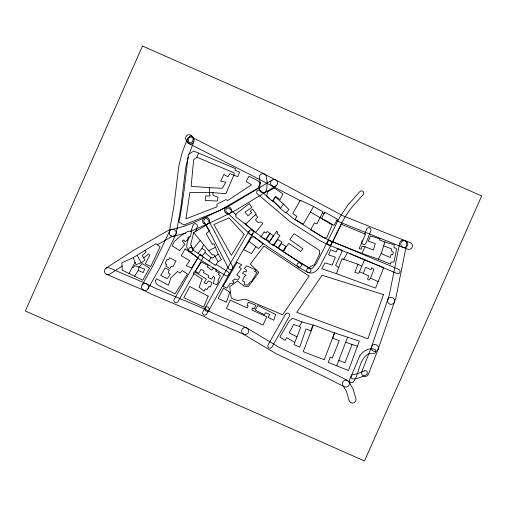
<?xml version="1.0" encoding="UTF-8"?>
<svg xmlns="http://www.w3.org/2000/svg" width="507" height="507" viewBox="0 0 507 507"><rect width="100%" height="100%" fill="white"/><g stroke="black" fill="none" stroke-linecap="round" stroke-linejoin="round"><path stroke-width="0.76" d="M212.984 192.654L212.896 195.353L218.08 197.242L217.275 201.038L205.221 200.468L205.779 195.936L210.082 195.879L209.416 192.704L209.721 187.685L222.269 188.255L225.869 182.216L220.691 181.183L223.923 174.408L227.884 176.804L229.937 173.717L237.751 176.639L239.646 172.171L234.969 170.2L235.616 168.673L193.75 151.08L188.395 154.451L184.073 190.594L180.353 215.602L178.838 221.857L183.914 224.969L219.613 210.544L258.025 188.148L260.287 182.85L256.441 179.846L248.893 176.278L246.136 181.455L251.466 184.808L227.706 200.538L225.976 199.574L216.819 204.226L217.104 206.799L185.923 218.828L189.878 192.476L212.984 192.654L225.9 193.712L233.885 175.01L234.228 172.925L196.855 157.221L193.623 159.768L191.152 186.348L209.721 187.685M169.275 232.162L173.825 206.932L178.825 166.125L182.121 152.727L187.254 139.222M176.195 233.429L180.796 207.883L185.733 167.475L188.255 156.885M201.938 256.06L215.424 265.434L218.105 261.65L221.451 259.673L218.257 254.165L213.973 243.639L212.427 244.431L206.184 233.664L209.524 230.907L206.07 225.273L193.718 232.536L190.765 244.456L192.647 249.729L201.938 256.06L205.012 252.663L205.373 250.724L201.97 248.31L203.541 244.494M134.507 276.321L138.183 270.459L139.051 267.221L142.239 263.57L149.571 268.121L142.727 280.213L122.225 270.161L121.864 262.81L133.214 257.619L155.858 243.766L160.054 246.801L150.718 266.555L145.363 263.786L149.66 255.465L148.602 253.925L143.728 257.867L144.799 260.3L141.326 262.803L136.034 264.679L133.214 257.619M378.418 259.204L381.169 253.538L384.946 241.985L394.326 244.919L393.863 247.251L396.626 248.791L393.977 261.923L390.986 262.214L390.65 264.172L378.418 259.204L361.878 253.43L332.719 241.826L341.325 224.221L365.553 234.183L359.108 248.576L361.453 249.273L361.903 246.212L365.103 246.782L373.386 250.09L375.269 243.709L368.228 241.11L370.522 235.92L380.237 239L379.394 239.988L384.946 241.985M343.638 259.305L347.606 252.518L383.698 267.69L375.611 288.109L336.458 273.704L341.921 258.709L357.961 264.242L361.814 266.276L358.703 273.406L354.875 272.36L357.961 264.242M189.257 236.87C187.634 241.231 184.428 247.682 189.295 251.269M190.892 231.775L193.002 225.216A2.231 2.231 0 0 1 195.803 223.777A2.231 2.231 0 0 1 197.242 226.578L195.601 231.693M336.762 365.743L347.587 337.18L359.324 341.116L348.48 370.509L328.213 362.404L330.241 357.258L332.326 358.075L339.189 340.685L332.63 338.125L334.595 332.89L347.587 337.18M387.754 299.726L371.574 346.763M394.402 302.014L378.203 349.114A3.517 3.517 0 0 1 372.214 350.223A3.517 3.517 0 0 1 374.248 344.481A3.517 3.517 0 0 1 378.203 349.114M387.754 299.719L389.167 295.657L399.7 242.999A3.517 3.517 0 0 1 403.813 240.204A3.517 3.517 0 0 1 406.608 244.317L396.005 297.317L394.402 302.026A3.517 3.517 0 0 1 388.419 303.173A3.517 3.517 0 0 1 390.415 297.419A3.517 3.517 0 0 1 394.402 302.026M363.304 273.495L365.623 267.202L370.94 269.699L371.53 267.734L373.881 269.293L370.566 278.147L369.115 280.124L367.505 279.161L368.817 275.966L359.539 271.809M189.124 154.065L193.826 141.726M362.467 240.065L361.903 241.528A2.224 2.224 0 0 0 363.177 244.406A2.224 2.224 0 0 0 366.06 243.132L370.839 230.736A2.231 2.231 0 0 0 369.565 227.858A2.231 2.231 0 0 0 366.688 229.132L364.717 234.234M357.581 346.287L352.061 344.437L344.944 362.746L338.866 360.407M371.612 346.661L361.846 371.669A3.517 3.517 0 0 0 363.842 376.226A3.517 3.517 0 0 0 368.399 374.229L378.165 349.215M294.751 342.447L293.927 344.551L299.738 347.162L306.006 328.853L310.677 330.887L312.882 325L301.988 321.932L292.438 318.2L289.161 321.178L279.908 336.959L285.118 340.438L286.677 337.611L294.751 342.447L300.702 327.326L299.46 326.369L293.635 324.543L289.193 332.922L296.982 336.787M361.814 266.276L364.539 259.635M196.855 157.221L198.598 153.127M169.528 231.344L153.615 264.553L142.017 285.137M175.935 234.253L159.876 267.759L148.006 288.832M129.012 273.558L135.046 262.208M361.878 253.43L365.103 246.782M205.018 308.066L224.918 272.627L249.146 231.046M209.011 310.05L228.765 274.864L253.006 233.277M205.082 307.958L202.876 311.83A2.224 2.224 0 0 0 203.706 314.866A2.224 2.224 0 0 0 206.748 314.029L208.947 310.164M299.46 326.369L301.988 321.932M194.061 273.565L178.033 301.608A2.224 2.224 0 0 1 174.991 302.438A2.224 2.224 0 0 1 174.161 299.396L198.795 256.301A2.231 2.231 0 0 1 201.006 255.198M194.84 272.196L202.661 258.513A2.231 2.231 0 0 0 202.876 256.821M209.011 261.13L211.045 257.619L212.471 258.114L218.257 254.165M249.102 241.484L251.51 237.327L253.963 236.775L263.146 244.013L258.488 248.55L249.102 241.484L243.759 249.691L251.453 253.589L255.965 246.649M313.567 206.488L303.357 224.113L295.055 219.455L296.861 216.369L292.767 213.491L300.334 200.303L313.567 206.488L322.972 211.742L316.989 223.815L314.403 222.865L310.683 229.766L324.683 238.144L326.762 237.625L332.243 224.956L310.411 211.939M280.295 208.402L283.552 204.074L275.421 197.02L273.058 200.417L280.295 208.402L285.758 212.978L289.034 209.625L283.552 204.074M198.142 253.266L201.97 248.31M192.647 249.729L200.208 240.438L193.718 232.536M245.743 224.284L255.382 214.651L256.377 214.379L252.549 208.998L250.376 211.356L251.681 212.629L248.094 215.786L244.938 212.205L251.878 207.331L249.235 203.624L235.755 214.131L235.787 216.711L255.705 232.415L262.689 223.6L261.669 222.136L257.518 222.32L255.534 219.632L257.708 217.021L255.382 214.651M106.039 268.171L132.916 250.724L167.551 230.85L171.658 229.449M122.212 266.061L109.873 274.072A3.517 3.517 0 0 1 104.448 271.416A3.517 3.517 0 0 1 109.36 267.899L146.27 283.698M272.24 179.985L230.634 205.062L226.414 207.179M275.89 185.993L234.139 211.166L229.563 213.472M157.347 244.811L170.732 237.137L173.806 236.148M200.208 240.438L208.618 250.68L215.393 247.346M204.562 217.655L226.471 207.154M207.604 223.999L229.506 213.498M204.613 217.636C194.187 222.807 183.331 227.155 171.879 229.386M207.559 224.018L190.613 231.357M173.59 236.211L185.701 233.163M308.357 272.62C313.586 274.712 317.591 269.787 320.145 265.934L331.622 243.848C338.67 229.082 345.096 213.422 356.903 201.704L363.208 194.587A2.231 2.231 0 0 0 363.018 191.443A2.231 2.231 0 0 0 359.875 191.633L347.802 205.145L339.437 217.725L316.317 263.64L312.249 268.298L311 268.609L309.245 268.254A2.224 2.224 0 0 0 306.627 270.915A2.224 2.224 0 0 0 310.126 272.227A2.224 2.224 0 0 0 309.904 268.501L300.353 263.051M132.042 267.195L133.607 267.69L134.488 265.611L144.647 268.957L143.272 272.595L138.183 270.459M345.837 342.358L352.061 344.437M336.458 273.704L321.774 268.761L325.006 262.854L332.167 265.079L335.381 257.201L328.593 254.85L330.735 249.685L336.052 252.061L337.725 248.614L342.421 250.502L335.615 265.402L338.467 267.322M405.442 240.825L410.195 242.606A3.517 3.517 0 0 1 412.185 247.163A3.517 3.517 0 0 1 407.628 249.152L403.141 247.473M383.526 245.8L391.55 248.874L391.208 250.712L393.318 252.271L392.735 254.85L391.258 254.381L390.067 257.455L381.169 253.538M143.754 290.27L106.552 274.35M330.463 240.85L398.698 269.337A2.231 2.231 0 0 1 399.896 272.253A2.231 2.231 0 0 1 396.987 273.45L374.483 264.052M328.751 244.957L347.625 252.841M349.076 253.443L373.032 263.45M246.516 327.826L212.972 313.193L206.21 309.701L153.659 287.482L146.624 283.857M243.759 334.297L210.044 319.587L203.301 316.108L150.845 293.927L143.399 290.112M405.682 240.92L342.814 215.735L275.694 179.871L192.147 137.346M402.881 247.372L340.007 222.186L336.179 220.139M370.566 278.147L378.355 281.708M330.577 240.901L322.281 236.877L292.957 218.276L285.834 212.224M328.637 244.906L320.037 240.724L290.448 221.965L257.41 193.928A2.224 2.224 0 0 1 257.157 190.784A2.224 2.224 0 0 1 260.294 190.531L269.204 198.098M347.485 380.44L327.281 370.218L279.034 347.289L246.941 328.048M188.927 143.601L254.996 177.051L300.885 201.025M322.338 212.642L324.417 213.77M298.141 266.923L307.698 272.373M243.347 334.094A3.517 3.517 0 0 0 248.652 331.096A3.517 3.517 0 0 0 243.404 327.997A3.517 3.517 0 0 0 243.347 334.094L275.827 353.55L324.252 376.568L344.31 386.721A3.517 3.517 0 0 0 349.38 384.053A3.517 3.517 0 0 0 345.197 380.136A3.517 3.517 0 0 0 342.871 385.377L346.503 391.499L349.101 400.435A3.517 3.517 0 0 0 353.398 402.938A3.517 3.517 0 0 0 355.901 398.641L353.094 389.002L348.924 381.784M216.02 264.337L228.03 271.841A2.224 2.224 0 0 1 228.739 274.908A2.224 2.224 0 0 1 225.672 275.618L199.549 259.299L189.441 251.396M272.493 244.431L300.486 263.133M298.008 266.84L267.392 246.383L249.793 233.981M252.359 230.343L261.124 236.516M262.379 237.396L269.268 242.251M200.17 254.14L202.008 255.585M205.012 252.663L211.045 257.619M271.581 200.113L279.896 207.179M192.343 248.018L191.481 247.207L191.038 245.661M236.275 215.101L229.519 208.707A2.224 2.224 0 0 0 226.369 208.795A2.224 2.224 0 0 0 226.458 211.945L249.545 233.778M244.723 223.086L252.606 230.539M208.618 250.68L212.433 255.015L213.986 254.609L218.105 261.65M143.728 257.867L142.137 255.566L146.111 252.156L144.92 250.363M137.207 255.37L141.326 262.803M193.047 249.571A2.224 2.224 0 0 1 190.372 251.827A2.224 2.224 0 0 1 188.794 248.709A2.224 2.224 0 0 1 192.191 247.891M201.83 255.477A2.231 2.231 0 0 1 202.489 256.048M188.547 143.373A10.349 10.349 0 0 1 186.126 140.141A3.517 3.517 0 0 1 187.159 135.274A3.517 3.517 0 0 1 192.026 136.307A10.349 10.349 0 0 1 193.997 139.831M260.154 182.773L259.673 188.858A3.517 3.517 0 0 0 262.734 192.78A3.517 3.517 0 0 0 266.657 189.719L267.195 182.647L266.346 176.62A3.517 3.517 0 0 0 262.315 173.705A3.517 3.517 0 0 0 259.4 177.735L260.154 182.773M244.317 281.841L244.228 284.807L247.739 285.016L250.281 281.759L251.326 281.746L257.163 272.246L254.425 271.505L256.098 270.193L246.7 265.788L244.399 268.539L246.497 270.06L246.263 271.999L244.178 271.125L242.517 273.336L246.047 275.358L244.127 276.809L242.485 280.827L244.317 281.841M155.636 280.339L155.757 282.792L157.316 284.706L175.061 293.902L187.406 273.976L182.19 270.523L180.105 273.191L177.621 271.416L170.954 277.83L168.324 285.219L156.549 278.768L155.636 280.339M191.589 231.179L190.359 236.744L188.167 237.289L187.425 240.014L185.239 241.852L183.661 239.944L182.247 240.983L184.89 244.437L179.655 250.572L172.196 245.901L174.345 241.478L181.272 235.451L187.958 231.357L191.589 231.179M214.67 277.678L213.32 283.641L216.971 284.617L218.612 281.372L217.947 280.605L220.355 275.669L218.39 274.414L219.537 273.108L215.627 271.093L216.514 269.787L213.504 267.892L211.85 270.104L207.262 266.802L208.155 265.383L201.361 262.106L195.258 271.232L198.782 273.248L200.937 269.471L204.207 270.985L203.453 272.665L208.808 275.694L208.187 277.506L211.577 279.142L213.358 276.15L214.67 277.678M267.709 191.792L266.783 195.715L267.024 196.64L272.398 201.216L275.618 196.513L280.079 199.631L282.95 193.959L274.889 188.382L273.558 188.357L267.709 191.792M188.908 137.682L188.37 139.957A2.224 2.224 0 0 0 190.024 142.644A2.224 2.224 0 0 0 192.704 140.99L193.243 138.715A2.231 2.231 0 0 0 191.589 136.028A2.231 2.231 0 0 0 188.908 137.682M166.34 264.439L165.846 266.124L169.902 268.52L171.309 266.441L173.121 266.543L176.024 260.953L169.503 257.81L168.875 259.362L167.057 259.654L165.162 263.158L166.34 264.439M275.542 314.422L273.805 320.259L268.057 317.369L269.832 314.378L265.408 312.756L264.515 314.834L255.116 309.916L257.784 305.506L275.542 314.422M169.148 270.079L168.267 272.804L170.238 274.325L167.31 278.628L160.656 275.491L165.092 267.943L169.148 270.079M229.804 292.228L226.426 302.216L218.206 298.452L223.511 288.052L229.804 292.228M383.463 294.618L367.911 338.803L296.722 312.344L322.091 275.25L383.463 294.618M202.103 279.008L199.099 287.184L204.087 291.246L205.354 288.781L206.913 289.668L208.954 286.411L210.259 287.038L212.015 282.621L208.364 280.865L206.45 283.597L204.106 282.862L206.387 279.091L194.485 271.758L193.205 273.324L202.103 279.008M252.473 308.117L251.776 309.992L266.771 316.793L263.013 325L226.464 308.427L230.229 300.195L247.302 307.945L248.126 305.791L247.067 305.36L248.341 302.242L255.801 305.277L254.33 308.877L252.473 308.117M334.55 332.991L324.233 359.729L303.199 351.687L313.51 324.949L334.55 332.991M208.162 296.189L203.668 307.058L183.807 297.641L189.751 286.474L208.162 296.189M359.774 355.844L349.672 379.629A2.224 2.224 0 0 0 350.85 382.551A2.224 2.224 0 0 0 353.772 381.372C359.774 373.539 359.564 352.01 373.596 353.48A2.224 2.224 0 0 0 375.826 351.256A2.224 2.224 0 0 0 373.602 349.025C367.892 347.916 362.885 351.395 359.774 355.844M142.505 46.036L25.35 311.025L364.495 460.964L481.65 195.975L142.505 46.036M319.746 253.842L314.378 264.648L308.643 267.658L283.489 251.726L286.246 246.675L288.794 243.48L300.733 251.491L302.863 248.772L289.833 239.538L294.06 233.727L319.511 250.433L319.746 253.842M285.435 314.245L268.102 344.811A2.224 2.224 0 0 0 268.887 347.865A2.224 2.224 0 0 0 271.936 347.073L289.32 316.425A2.224 2.224 0 0 0 288.464 313.389A2.224 2.224 0 0 0 285.435 314.245M185.08 248.956L181.278 255.718L189.776 260.642L186.208 265.598L191.564 267.975L197.99 257.702L185.08 248.956M324.867 212.199L321.451 218.263L334.119 225.323L337.535 219.258L324.867 212.199M237.054 262.436L223.099 286.379L226.889 288.141L230.197 283.191L232.916 283.28L234.069 281.848L232.364 280.84L234.811 278.996L237.808 279.991L239.843 276.987L236.832 274.838L241.421 268.71L239.063 267.195L241.757 264.831L237.054 262.436M244.12 234.392L231.414 255.332L213.878 224.55L228.911 217.928L244.12 234.392M281.353 243.512L278.356 248.227L282.849 251.054L285.84 246.339L281.353 243.512M264.153 231.927L260.769 237.016L265.592 239.577L269.825 233.207L267.113 231.426L265.979 233.125L264.153 231.927M276.613 231.3L268.964 242.663L273.216 245.496L279.921 235.533L276.936 233.543L277.874 232.143L276.613 231.3M277.804 239.405L273.913 245.185L278.077 247.961L281.962 242.175L277.804 239.405M270.092 233.543L266.2 239.304L269.515 241.522L273.406 235.761L270.092 233.543M309.093 276.062L282.627 314.765L245.325 299.13L237.428 300.524L231.306 298.281L229.722 286.683L237.561 281.024L243.987 286.106L248.398 286.563L258.849 272.354L250.306 264.071L263.944 246.066L309.093 276.062M364.184 370.928L357.701 373.653L353.106 374.572A2.231 2.231 0 0 0 351.078 376.986A2.231 2.231 0 0 0 353.493 379.008L359.076 377.886L366.067 374.965A2.231 2.231 0 0 0 367.144 372.005A2.231 2.231 0 0 0 364.184 370.928M214.816 231.984L208.035 219.746A2.224 2.224 0 0 0 205.005 218.878A2.224 2.224 0 0 0 204.137 221.908L210.893 234.107L228.625 268.659A2.231 2.231 0 0 0 231.629 269.616A2.231 2.231 0 0 0 232.58 266.612L214.816 231.984M142.277 289.199A3.517 3.517 0 0 0 148.298 288.242A3.517 3.517 0 0 0 144.457 283.508A3.517 3.517 0 0 0 142.277 289.199M328.384 244.761A2.224 2.224 0 0 0 331.832 243.037A2.224 2.224 0 0 0 328.606 240.914A2.224 2.224 0 0 0 328.384 244.761M170.878 235.787A3.517 3.517 0 0 0 176.252 232.916A3.517 3.517 0 0 0 171.074 229.696A3.517 3.517 0 0 0 170.878 235.787M297.78 266.663A2.224 2.224 0 0 0 301.431 265.421A2.224 2.224 0 0 0 298.528 262.88A2.224 2.224 0 0 0 297.78 266.663M249.723 233.93A2.224 2.224 0 0 0 253.285 232.453A2.224 2.224 0 0 0 250.224 230.102A2.224 2.224 0 0 0 249.723 233.93M272.05 185.873A3.517 3.517 0 0 0 277.57 183.293A3.517 3.517 0 0 0 272.576 179.801A3.517 3.517 0 0 0 272.05 185.873M225.317 212.617A3.517 3.517 0 0 0 231.306 211.495A3.517 3.517 0 0 0 227.345 206.869A3.517 3.517 0 0 0 225.317 212.617M203.383 223.08A3.517 3.517 0 0 0 209.385 222.041A3.517 3.517 0 0 0 205.487 217.364A3.517 3.517 0 0 0 203.383 223.08M205.671 310.835A2.224 2.224 0 0 0 209.226 309.34A2.224 2.224 0 0 0 206.146 307.008A2.224 2.224 0 0 0 205.671 310.835M402.476 247.163A3.517 3.517 0 0 0 407.799 244.209A3.517 3.517 0 0 0 402.577 241.072A3.517 3.517 0 0 0 402.476 247.163M188.186 143.088A3.517 3.517 0 0 0 193.978 141.206A3.517 3.517 0 0 0 189.447 137.131A3.517 3.517 0 0 0 188.186 143.088"/></g></svg>
